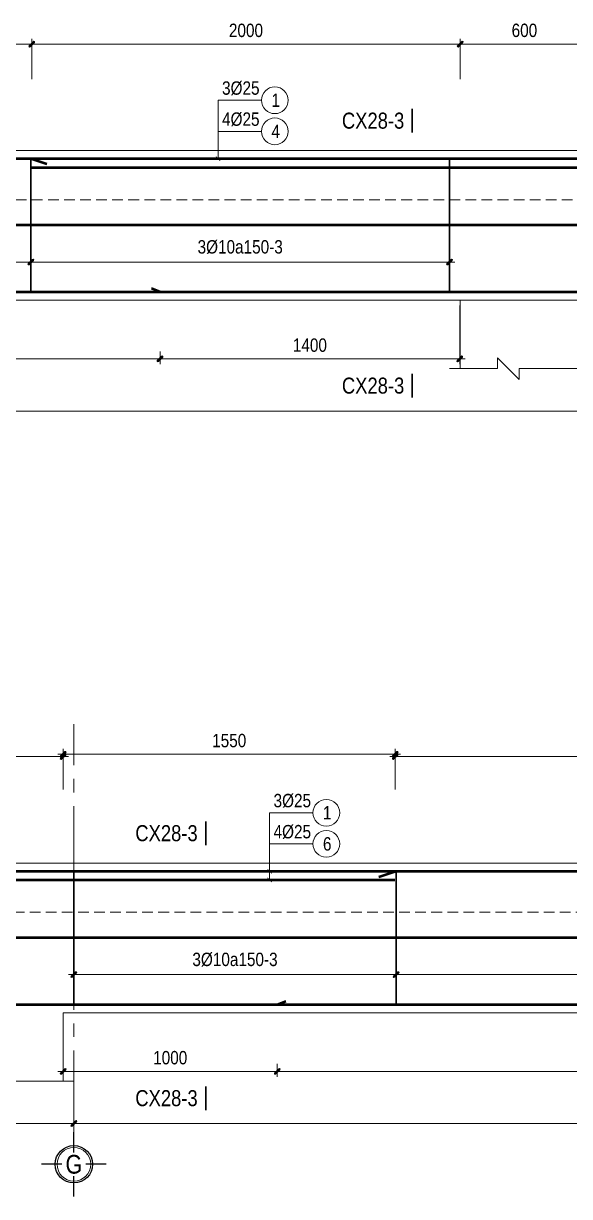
# Model space of a CAD drawing. Header units: millimetres. Extents: x 397144 to 8960116, y 345581 to 674207.
# Drawn here: x 4982297 to 4984848, y 606228 to 611712 of the extents above; entities that cross this region are included whole.
import ezdxf
from ezdxf.enums import TextEntityAlignment as Align
from ezdxf.xclip import XClip

# ---------------------------------------------------------------- set-up
doc = ezdxf.new("R2010")
doc.units = ezdxf.units.MM
doc.header["$XCLIPFRAME"] = 0
doc.header["$PDSIZE"] = -10
doc.linetypes.add('CENTER2', pattern=[28.575, 19.05, -3.175, 3.175, -3.175])
doc.linetypes.add('HIDDEN', pattern=[0.375, 0.25, -0.125])
doc.layers.get('0').update_dxf_attribs({"linetype": 'CONTINUOUS'})
doc.layers.get('Defpoints').update_dxf_attribs({"color": 12, "linetype": 'CONTINUOUS'})
for name, color, linetype, lineweight in [('2', 2, 'CONTINUOUS', 20), ('CDAI', 8, 'CONTINUOUS', 30), ('CTHEP', 2, 'CONTINUOUS', 50), ('DBAO', 3, 'CONTINUOUS', 20), ('DGIONG', 4, 'CONTINUOUS', 13), ('KTH', 150, 'CONTINUOUS', 5), ('Net khuat', 8, 'HIDDEN', 13), ('STICK', 1, 'CONTINUOUS', 9), ('TEXT', 7, 'CONTINUOUS', 15)]:
    doc.layers.add(name, color=color, linetype=linetype, lineweight=lineweight)
doc.layers.add('8', color=8, linetype='CONTINUOUS')
doc.styles.add('HELVECONDENSE', font='VHELVCN_0.TTF')
doc.styles.add('Star-HelCon', font='VHELVCN_0.TTF')
doc.styles.add('TTP-HelCon', font='VHELVCN_0.TTF')
doc.styles.add('VNI-HELVE-CONDENSE', font='VHELVCN_0.TTF')
doc.dimstyles.new('kc-25', dxfattribs={"dimtxt": 62.5, "dimasz": 20, "dimexe": 20, "dimexo": 50, "dimgap": 25, "dimtad": 3, "dimdec": 0, "dimzin": 0, "dimdsep": 46, "dimtxsty": 'VNI-HELVE-CONDENSE', "dimblk": 'DIM', "dimcen": 2.5, "dimclrd": 256, "dimclre": 154, "dimclrt": 7, "dimaunit": 1, "dimadec": 0, "dimazin": 0, "dimtfac": 1, "dimtdec": 0, "dimtix": 1, "dimtmove": 0, "dimatfit": 3, "dimldrblk": 'DOT', "dimfxl": 1, "dimtolj": 1, "dimtzin": 0, "dimarcsym": 0})
doc.dimstyles.new('TTP-25', dxfattribs={"dimscale": 25, "dimtxt": 2.5, "dimasz": 1, "dimexe": 1, "dimexo": 1, "dimgap": 0.09, "dimtad": 0, "dimdec": 4, "dimrnd": 5, "dimzin": 9, "dimdsep": 46, "dimtxsty": 'TTP-HelCon', "dimblk": 'Stick1', "dimcen": 0.09, "dimdle": 1.5, "dimclrd": 256, "dimclre": 256, "dimclrt": 7, "dimadec": 0, "dimazin": 0, "dimtfac": 1, "dimtdec": 4, "dimtmove": 0, "dimatfit": 3, "dimldrblk": '_ArchTick1', "dimfxl": 1, "dimtvp": 1, "dimtolj": 1, "dimtzin": 0, "dimarcsym": 0})

# ---------------------------------------------------------------- blocks, each defined once
blk = doc.blocks.new('CX26')
at = {"layer": 'CTHEP'}
blk.add_line((5058990.32788, 546786.46273), (5097842.02123, 546786.41461), dxfattribs=at)
for points in [[(5098025.38601, 546467.2151), (5098025.38601, 547095.40231), (5058836.60282, 547095.46705), (5058836.60282, 546469.20456)], [(5058871.81958, 546849.86797), (5058871.81958, 546473.47789), (5058871.81958, 546473.47789), (5059405.47064, 546473.45484), (5065606.60282, 546473.42655), (5066180.64833, 546473.42466), (5097991.31059, 546473.40252), (5097991.31059, 546996.27803)]]:
    blk.add_lwpolyline(points, dxfattribs=at)
at = {"layer": 'DBAO'}
blk.add_lwpolyline([(5090956.60421, 546434.3673), (5098055.38602, 546434.35991), (5098055.38602, 547134.35662), (5065754.50907, 547134.40146)], dxfattribs=at)
at = {"layer": 'Net khuat', "ltscale": 200}
blk.add_lwpolyline([(5058806.60282, 546904.47786), (5098055.38602, 546904.47786)], dxfattribs=at)
blk = doc.blocks.new('Stick1')
at = {"layer": 'STICK'}
h = blk.add_hatch(color=256, dxfattribs=at)
edge = h.paths.add_edge_path()
edge.add_line((0.3, 0.5), (-0.5, -0.3))
edge.add_arc((-0.4, -0.4), 0.141, 135, 315)
edge.add_line((-0.3, -0.5), (0.5, 0.3))
edge.add_arc((0.4, 0.4), 0.141, 315, 495)
blk.add_line((1, 0), (-1, 0), dxfattribs=at)
blk.add_lwpolyline([(0.3, 0.5), (-0.5, -0.3, 1), (-0.3, -0.5), (0.5, 0.3, 1), (0.3, 0.5, 1)], format="xyb", dxfattribs=at)
blk = doc.blocks.new('*D8635')
at = {"layer": 'Defpoints', "color": 0, "transparency": 16777216}
for p in [(5076651.5, 532698.2), (5075146.5, 532615.6), (5076651.5, 532558.2)]:
    blk.add_point(p, dxfattribs=at)
at = {"layer": 'KTH', "lineweight": -2, "transparency": 16777216}
for p, q in [((5076651.5, 532673.2), (5076651.5, 532533.2)), ((5075146.5, 532590.6), (5075146.5, 532533.2)), ((5075171.5, 532558.2), (5076626.5, 532558.2))]:
    blk.add_line(p, q, dxfattribs=at)
at = {"layer": 'KTH', "lineweight": -2, "transparency": 16777216, "xscale": 25, "yscale": 25, "zscale": 25, "rotation": 180}
blk.add_blockref('Stick1', (5075146.5, 532558.2), dxfattribs=at)
at = {"layer": 'KTH', "lineweight": -2, "transparency": 16777216, "xscale": 25, "yscale": 25, "zscale": 25}
blk.add_blockref('Stick1', (5076651.5, 532558.2), dxfattribs=at)
at = {"layer": 'KTH', "color": 7, "transparency": 16777216, "insert": (5075899, 532628.1), "char_height": 62.5, "attachment_point": 5, "style": 'TTP-HelCon'}
blk.add_mtext('\\A1;3Þ10a150-3', dxfattribs=at)
blk = doc.blocks.new('_ArchTick1')
at = {"color": 0, "const_width": 3.81}
blk.add_lwpolyline([(-12.7, -12.7), (12.7, 12.7)], dxfattribs=at)
blk = doc.blocks.new('*D8636')
at = {"layer": 'Defpoints', "color": 0, "transparency": 16777216}
for p in [(5075096.5, 533577.1), (5074496.5, 533424), (5075096.5, 533424)]:
    blk.add_point(p, dxfattribs=at)
at = {"layer": 'KTH', "lineweight": -2, "transparency": 16777216}
for p, q in [((5074496.5, 533449), (5074496.5, 533602.1)), ((5074521.5, 533577.1), (5075071.5, 533577.1)), ((5075096.5, 533449), (5075096.5, 533602.1))]:
    blk.add_line(p, q, dxfattribs=at)
at = {"layer": 'KTH', "lineweight": -2, "transparency": 16777216, "xscale": 25, "yscale": 25, "zscale": 25, "rotation": 180}
blk.add_blockref('Stick1', (5074496.5, 533577.1), dxfattribs=at)
at = {"layer": 'KTH', "lineweight": -2, "transparency": 16777216, "xscale": 25, "yscale": 25, "zscale": 25}
blk.add_blockref('Stick1', (5075096.5, 533577.1), dxfattribs=at)
at = {"layer": 'KTH', "color": 7, "transparency": 16777216, "insert": (5074796.5, 533641), "char_height": 62.5, "attachment_point": 5, "style": 'TTP-HelCon'}
blk.add_mtext('\\A1;600', dxfattribs=at)
blk = doc.blocks.new('dau truc')
blk.add_circle((0, 0), 180)
at = {"layer": '8'}
for p, q in [((0, 127), (0, 345)), ((-127, 0), (-345, 0)), ((345, 0), (127, 0)), ((0, -345), (0, -127))]:
    blk.add_line(p, q, dxfattribs=at)
blk.add_circle((0, 0), 200, dxfattribs=at)
at = {"layer": 'TEXT', "style": 'HELVECONDENSE'}
blk.add_attdef('A', text='', height=233, dxfattribs=at).set_placement((0, 0), align=Align.MIDDLE)
blk = doc.blocks.new('*D8609')
at = {"layer": 'Defpoints', "color": 0, "transparency": 16777216}
for p in [(5076647.5, 533588), (5075096.5, 533399), (5076647.5, 533399)]:
    blk.add_point(p, dxfattribs=at)
at = {"layer": 'KTH', "lineweight": -2, "transparency": 16777216}
for p, q in [((5075096.5, 533424), (5075096.5, 533613)), ((5075121.5, 533588), (5076622.5, 533588)), ((5076647.5, 533424), (5076647.5, 533613))]:
    blk.add_line(p, q, dxfattribs=at)
at = {"layer": 'KTH', "lineweight": -2, "transparency": 16777216, "xscale": 25, "yscale": 25, "zscale": 25, "rotation": 180}
blk.add_blockref('Stick1', (5075096.5, 533588), dxfattribs=at)
at = {"layer": 'KTH', "lineweight": -2, "transparency": 16777216, "xscale": 25, "yscale": 25, "zscale": 25}
blk.add_blockref('Stick1', (5076647.5, 533588), dxfattribs=at)
at = {"layer": 'KTH', "color": 7, "transparency": 16777216, "insert": (5075872, 533651.9), "char_height": 62.5, "attachment_point": 5, "style": 'TTP-HelCon'}
blk.add_mtext('\\A1;1550', dxfattribs=at)
blk = doc.blocks.new('*D8615')
at = {"layer": 'Defpoints', "color": 0, "transparency": 16777216}
for p in [(5076651.5, 532698.2), (5079741.5, 532698.1), (5079741.5, 532558.1)]:
    blk.add_point(p, dxfattribs=at)
at = {"layer": 'KTH', "lineweight": -2, "transparency": 16777216}
for p, q in [((5076651.5, 532673.2), (5076651.5, 532533.1)), ((5079741.5, 532673.1), (5079741.5, 532533.1)), ((5076676.5, 532558.1), (5079716.5, 532558.1))]:
    blk.add_line(p, q, dxfattribs=at)
at = {"layer": 'KTH', "lineweight": -2, "transparency": 16777216, "xscale": 25, "yscale": 25, "zscale": 25, "rotation": 180}
blk.add_blockref('Stick1', (5076651.5, 532558.1), dxfattribs=at)
at = {"layer": 'KTH', "lineweight": -2, "transparency": 16777216, "xscale": 25, "yscale": 25, "zscale": 25}
blk.add_blockref('Stick1', (5079741.5, 532558.1), dxfattribs=at)
at = {"layer": 'KTH', "color": 7, "transparency": 16777216, "insert": (5078196.5, 532628), "char_height": 62.5, "attachment_point": 5, "style": 'TTP-HelCon'}
blk.add_mtext('\\A1;3Þ10a200-3', dxfattribs=at)
blk = doc.blocks.new('*D8617')
at = {"layer": 'Defpoints', "color": 0, "transparency": 16777216}
for p in [(5079745.5, 533577), (5076647.5, 533399), (5079745.5, 533388)]:
    blk.add_point(p, dxfattribs=at)
at = {"layer": 'KTH', "lineweight": -2, "transparency": 16777216}
for p, q in [((5076647.5, 533424), (5076647.5, 533602)), ((5076672.5, 533577), (5079720.5, 533577)), ((5079745.5, 533413), (5079745.5, 533602))]:
    blk.add_line(p, q, dxfattribs=at)
at = {"layer": 'KTH', "lineweight": -2, "transparency": 16777216, "xscale": 25, "yscale": 25, "zscale": 25, "rotation": 180}
blk.add_blockref('Stick1', (5076647.5, 533577), dxfattribs=at)
at = {"layer": 'KTH', "lineweight": -2, "transparency": 16777216, "xscale": 25, "yscale": 25, "zscale": 25}
blk.add_blockref('Stick1', (5079745.5, 533577), dxfattribs=at)
at = {"layer": 'KTH', "color": 7, "transparency": 16777216, "insert": (5078196.5, 533640.9), "char_height": 62.5, "attachment_point": 5, "style": 'TTP-HelCon'}
blk.add_mtext('\\A1;3100', dxfattribs=at)
blk = doc.blocks.new('DIM')
h = blk.add_hatch(color=1)
h.paths.add_polyline_path([(0.49, 0.29, 1), (0.29, 0.49), (-0.19, 0), (0.19, 0)])
h.paths.add_polyline_path([(0.19, 0), (-0.19, 0), (-0.49, -0.29, 1), (-0.29, -0.49)])
at = {"color": 9}
for p, q in [((-0.19, 0), (-1.5, 0)), ((0.19, 0), (1.5, 0))]:
    blk.add_line(p, q, dxfattribs=at)
at = {"color": 1}
for p, q in [((-0.49, -0.29), (0.29, 0.49)), ((-0.29, -0.49), (0.49, 0.29)), ((-0.19, 0), (0.19, 0))]:
    blk.add_line(p, q, dxfattribs=at)
blk.add_arc((-0.39, -0.39), 0.138, 135, 315, dxfattribs=at)
blk = doc.blocks.new('*D1586')
at = {"layer": 'Defpoints', "color": 0, "transparency": 16777216}
for p in [(5065046.5, 532059.7), (5075146.5, 532059.7), (5075146.5, 531861.7)]:
    blk.add_point(p, dxfattribs=at)
at = {"layer": 'KTH', "lineweight": -2, "transparency": 16777216}
for p, q in [((5065046.5, 532034.7), (5065046.5, 531836.7)), ((5075146.5, 532034.7), (5075146.5, 531836.7)), ((5065071.5, 531861.7), (5075121.5, 531861.7))]:
    blk.add_line(p, q, dxfattribs=at)
at = {"layer": 'KTH', "lineweight": -2, "transparency": 16777216, "xscale": 25, "yscale": 25, "zscale": 25, "rotation": 180}
blk.add_blockref('Stick1', (5065046.5, 531861.7), dxfattribs=at)
at = {"layer": 'KTH', "lineweight": -2, "transparency": 16777216, "xscale": 25, "yscale": 25, "zscale": 25}
blk.add_blockref('Stick1', (5075146.5, 531861.7), dxfattribs=at)
at = {"layer": 'KTH', "color": 7, "transparency": 16777216, "insert": (5070096.5, 531925.5), "char_height": 62.5, "attachment_point": 5, "style": 'TTP-HelCon'}
blk.add_mtext('\\A1;10100', dxfattribs=at)
blk = doc.blocks.new('*D1587')
at = {"layer": 'Defpoints', "color": 0, "transparency": 16777216}
for p in [(5075146.5, 532059.7), (5081646.5, 531958.5), (5081646.5, 531861.7)]:
    blk.add_point(p, dxfattribs=at)
at = {"layer": 'KTH', "lineweight": -2, "transparency": 16777216}
for p, q in [((5075146.5, 532034.7), (5075146.5, 531836.7)), ((5081646.5, 531933.5), (5081646.5, 531836.7)), ((5075171.5, 531861.7), (5081621.5, 531861.7))]:
    blk.add_line(p, q, dxfattribs=at)
at = {"layer": 'KTH', "lineweight": -2, "transparency": 16777216, "xscale": 25, "yscale": 25, "zscale": 25, "rotation": 180}
blk.add_blockref('Stick1', (5075146.5, 531861.7), dxfattribs=at)
at = {"layer": 'KTH', "lineweight": -2, "transparency": 16777216, "xscale": 25, "yscale": 25, "zscale": 25}
blk.add_blockref('Stick1', (5081646.5, 531861.7), dxfattribs=at)
at = {"layer": 'KTH', "color": 7, "transparency": 16777216, "insert": (5078396.5, 531925.5), "char_height": 62.5, "attachment_point": 5, "style": 'TTP-HelCon'}
blk.add_mtext('\\A1;6500', dxfattribs=at)
blk = doc.blocks.new('*D8593')
at = {"layer": 'Defpoints', "color": 0, "transparency": 16777216}
for p in [(5075096.5, 532379.7), (5076096.5, 532165.4), (5076096.5, 532105.5)]:
    blk.add_point(p, dxfattribs=at)
at = {"layer": 'KTH', "lineweight": -2, "transparency": 16777216}
for p, q in [((5075096.5, 532354.7), (5075096.5, 532080.5)), ((5075121.5, 532105.5), (5076071.5, 532105.5)), ((5076096.5, 532140.4), (5076096.5, 532080.5))]:
    blk.add_line(p, q, dxfattribs=at)
at = {"layer": 'KTH', "lineweight": -2, "transparency": 16777216, "xscale": 25, "yscale": 25, "zscale": 25, "rotation": 180}
blk.add_blockref('Stick1', (5075096.5, 532105.5), dxfattribs=at)
at = {"layer": 'KTH', "lineweight": -2, "transparency": 16777216, "xscale": 25, "yscale": 25, "zscale": 25}
blk.add_blockref('Stick1', (5076096.5, 532105.5), dxfattribs=at)
at = {"layer": 'KTH', "color": 7, "transparency": 16777216, "insert": (5075596.5, 532169.3), "char_height": 62.5, "attachment_point": 5, "style": 'TTP-HelCon'}
blk.add_mtext('\\A1;1000', dxfattribs=at)
blk = doc.blocks.new('*D8595')
at = {"layer": 'Defpoints', "color": 0, "transparency": 16777216}
for p in [(5076096.5, 532165.4), (5080294.5, 532140.4), (5080294.5, 532105.5)]:
    blk.add_point(p, dxfattribs=at)
at = {"layer": 'KTH', "lineweight": -2, "transparency": 16777216}
for p, q in [((5076096.5, 532140.4), (5076096.5, 532080.5)), ((5076121.5, 532105.5), (5080269.5, 532105.5)), ((5080294.5, 532115.4), (5080294.5, 532080.5))]:
    blk.add_line(p, q, dxfattribs=at)
at = {"layer": 'KTH', "lineweight": -2, "transparency": 16777216, "xscale": 25, "yscale": 25, "zscale": 25, "rotation": 180}
blk.add_blockref('Stick1', (5076096.5, 532105.5), dxfattribs=at)
at = {"layer": 'KTH', "lineweight": -2, "transparency": 16777216, "xscale": 25, "yscale": 25, "zscale": 25}
blk.add_blockref('Stick1', (5080294.5, 532105.5), dxfattribs=at)
at = {"layer": 'KTH', "color": 7, "transparency": 16777216, "insert": (5078195.5, 532169.3), "char_height": 62.5, "attachment_point": 5, "style": 'TTP-HelCon'}
blk.add_mtext('\\A1;4200', dxfattribs=at)
blk = doc.blocks.new('MC')
at = {"layer": 'CTHEP', "const_width": 10}
blk.add_lwpolyline([(0, 150), (0, 0)], dxfattribs=at)
at = {"layer": 'TEXT', "style": 'TTP-HelCon'}
blk.add_attdef('A', text='', height=100, dxfattribs=at).set_placement((-50, 25.5), align=Align.RIGHT)
blk = doc.blocks.new('*D8580')
at = {"layer": 'Defpoints', "color": 0, "transparency": 16777216}
for p in [(5058841.5, 532698.1), (5060796.5, 532615.6), (5058841.5, 532558.2)]:
    blk.add_point(p, dxfattribs=at)
at = {"layer": 'KTH', "lineweight": -2, "transparency": 16777216}
for p, q in [((5058841.5, 532673.1), (5058841.5, 532533.2)), ((5060796.5, 532590.6), (5060796.5, 532533.2)), ((5060771.5, 532558.2), (5058866.5, 532558.2))]:
    blk.add_line(p, q, dxfattribs=at)
at = {"layer": 'KTH', "lineweight": -2, "transparency": 16777216, "xscale": 25, "yscale": 25, "zscale": 25, "rotation": 180}
blk.add_blockref('Stick1', (5058841.5, 532558.2), dxfattribs=at)
at = {"layer": 'KTH', "lineweight": -2, "transparency": 16777216, "xscale": 25, "yscale": 25, "zscale": 25}
blk.add_blockref('Stick1', (5060796.5, 532558.2), dxfattribs=at)
at = {"layer": 'KTH', "color": 7, "transparency": 16777216, "insert": (5059819, 532628.1), "char_height": 62.5, "attachment_point": 5, "style": 'TTP-HelCon'}
blk.add_mtext('\\A1;3Þ10a150-3', dxfattribs=at)
blk = doc.blocks.new('*D8582')
at = {"layer": 'Defpoints', "color": 0, "transparency": 16777216}
for p in [(5061446.5, 533577.1), (5060846.5, 533424), (5061446.5, 533424)]:
    blk.add_point(p, dxfattribs=at)
at = {"layer": 'KTH', "lineweight": -2, "transparency": 16777216}
for p, q in [((5060846.5, 533449), (5060846.5, 533602.1)), ((5060871.5, 533577.1), (5061421.5, 533577.1)), ((5061446.5, 533449), (5061446.5, 533602.1))]:
    blk.add_line(p, q, dxfattribs=at)
at = {"layer": 'KTH', "lineweight": -2, "transparency": 16777216, "xscale": 25, "yscale": 25, "zscale": 25, "rotation": 180}
blk.add_blockref('Stick1', (5060846.5, 533577.1), dxfattribs=at)
at = {"layer": 'KTH', "lineweight": -2, "transparency": 16777216, "xscale": 25, "yscale": 25, "zscale": 25}
blk.add_blockref('Stick1', (5061446.5, 533577.1), dxfattribs=at)
at = {"layer": 'KTH', "color": 7, "transparency": 16777216, "insert": (5061146.5, 533641), "char_height": 62.5, "attachment_point": 5, "style": 'TTP-HelCon'}
blk.add_mtext('\\A1;600', dxfattribs=at)
blk = doc.blocks.new('*D8583')
at = {"layer": 'Defpoints', "color": 0, "transparency": 16777216}
for p in [(5060846.5, 533577), (5058845.5, 533388), (5060846.5, 533388)]:
    blk.add_point(p, dxfattribs=at)
at = {"layer": 'KTH', "lineweight": -2, "transparency": 16777216}
for p, q in [((5058845.5, 533413), (5058845.5, 533602)), ((5058870.5, 533577), (5060821.5, 533577)), ((5060846.5, 533413), (5060846.5, 533602))]:
    blk.add_line(p, q, dxfattribs=at)
at = {"layer": 'KTH', "lineweight": -2, "transparency": 16777216, "xscale": 25, "yscale": 25, "zscale": 25, "rotation": 180}
blk.add_blockref('Stick1', (5058845.5, 533577), dxfattribs=at)
at = {"layer": 'KTH', "lineweight": -2, "transparency": 16777216, "xscale": 25, "yscale": 25, "zscale": 25}
blk.add_blockref('Stick1', (5060846.5, 533577), dxfattribs=at)
at = {"layer": 'KTH', "color": 7, "transparency": 16777216, "insert": (5059846, 533640.9), "char_height": 62.5, "attachment_point": 5, "style": 'TTP-HelCon'}
blk.add_mtext('\\A1;2000', dxfattribs=at)
blk = doc.blocks.new('*D8585')
at = {"layer": 'Defpoints', "color": 0, "transparency": 16777216}
for p in [(5060844.5, 532379.7), (5059444.5, 532165.4), (5059444.5, 532105.5)]:
    blk.add_point(p, dxfattribs=at)
at = {"layer": 'KTH', "lineweight": -2, "transparency": 16777216}
for p, q in [((5060844.5, 532354.7), (5060844.5, 532080.5)), ((5059444.5, 532140.4), (5059444.5, 532080.5)), ((5060819.5, 532105.5), (5059469.5, 532105.5))]:
    blk.add_line(p, q, dxfattribs=at)
at = {"layer": 'KTH', "lineweight": -2, "transparency": 16777216, "xscale": 25, "yscale": 25, "zscale": 25, "rotation": 180}
blk.add_blockref('Stick1', (5059444.5, 532105.5), dxfattribs=at)
at = {"layer": 'KTH', "lineweight": -2, "transparency": 16777216, "xscale": 25, "yscale": 25, "zscale": 25}
blk.add_blockref('Stick1', (5060844.5, 532105.5), dxfattribs=at)
at = {"layer": 'KTH', "color": 7, "transparency": 16777216, "insert": (5060144.5, 532169.3), "char_height": 62.5, "attachment_point": 5, "style": 'TTP-HelCon'}
blk.add_mtext('\\A1;1400', dxfattribs=at)
blk = doc.blocks.new('*D1590')
at = {"layer": 'Defpoints', "color": 0, "transparency": 16777216}
for p in [(5065046.5, 532059.7), (5058646.5, 531980), (5058646.5, 531861.7)]:
    blk.add_point(p, dxfattribs=at)
at = {"layer": 'KTH', "lineweight": -2, "transparency": 16777216}
for p, q in [((5065046.5, 532034.7), (5065046.5, 531836.7)), ((5058646.5, 531955), (5058646.5, 531836.7)), ((5065021.5, 531861.7), (5058671.5, 531861.7))]:
    blk.add_line(p, q, dxfattribs=at)
at = {"layer": 'KTH', "lineweight": -2, "transparency": 16777216, "xscale": 25, "yscale": 25, "zscale": 25, "rotation": 180}
blk.add_blockref('Stick1', (5058646.5, 531861.7), dxfattribs=at)
at = {"layer": 'KTH', "lineweight": -2, "transparency": 16777216, "xscale": 25, "yscale": 25, "zscale": 25}
blk.add_blockref('Stick1', (5065046.5, 531861.7), dxfattribs=at)
at = {"layer": 'KTH', "color": 7, "transparency": 16777216, "insert": (5061846.5, 531925.5), "char_height": 62.5, "attachment_point": 5, "style": 'TTP-HelCon'}
blk.add_mtext('\\A1;6400', dxfattribs=at)
blk = doc.blocks.new('*D8589')
at = {"layer": 'Defpoints', "color": 0, "transparency": 16777216}
for p in [(5058845.5, 533577.1), (5055146.5, 533424), (5058845.5, 533388)]:
    blk.add_point(p, dxfattribs=at)
at = {"layer": 'KTH', "lineweight": -2, "transparency": 16777216}
for p, q in [((5055146.5, 533449), (5055146.5, 533602.1)), ((5055171.5, 533577.1), (5058820.5, 533577.1)), ((5058845.5, 533413), (5058845.5, 533602.1))]:
    blk.add_line(p, q, dxfattribs=at)
at = {"layer": 'KTH', "lineweight": -2, "transparency": 16777216, "xscale": 25, "yscale": 25, "zscale": 25, "rotation": 180}
blk.add_blockref('Stick1', (5055146.5, 533577.1), dxfattribs=at)
at = {"layer": 'KTH', "lineweight": -2, "transparency": 16777216, "xscale": 25, "yscale": 25, "zscale": 25}
blk.add_blockref('Stick1', (5058845.5, 533577.1), dxfattribs=at)
at = {"layer": 'KTH', "color": 7, "transparency": 16777216, "insert": (5056996, 533641), "char_height": 62.5, "attachment_point": 5, "style": 'TTP-HelCon'}
blk.add_mtext('\\A1;3700', dxfattribs=at)
blk = doc.blocks.new('*D8591')
at = {"layer": 'Defpoints', "color": 0, "transparency": 16777216}
for p in [(5055146.5, 532698.2), (5058841.5, 532698.1), (5058841.5, 532558.1)]:
    blk.add_point(p, dxfattribs=at)
at = {"layer": 'KTH', "lineweight": -2, "transparency": 16777216}
for p, q in [((5055146.5, 532673.2), (5055146.5, 532533.1)), ((5058841.5, 532673.1), (5058841.5, 532533.1)), ((5055171.5, 532558.1), (5058816.5, 532558.1))]:
    blk.add_line(p, q, dxfattribs=at)
at = {"layer": 'KTH', "lineweight": -2, "transparency": 16777216, "xscale": 25, "yscale": 25, "zscale": 25, "rotation": 180}
blk.add_blockref('Stick1', (5055146.5, 532558.1), dxfattribs=at)
at = {"layer": 'KTH', "lineweight": -2, "transparency": 16777216, "xscale": 25, "yscale": 25, "zscale": 25}
blk.add_blockref('Stick1', (5058841.5, 532558.1), dxfattribs=at)
at = {"layer": 'KTH', "color": 7, "transparency": 16777216, "insert": (5056994, 532628), "char_height": 62.5, "attachment_point": 5, "style": 'TTP-HelCon'}
blk.add_mtext('\\A1;3Þ10a200-3', dxfattribs=at)
blk = doc.blocks.new('*D8592')
at = {"layer": 'Defpoints', "color": 0, "transparency": 16777216}
for p in [(5054546.5, 532379.7), (5059444.5, 532165.4), (5059444.5, 532105.5)]:
    blk.add_point(p, dxfattribs=at)
at = {"layer": 'KTH', "lineweight": -2, "transparency": 16777216}
for p, q in [((5054546.5, 532354.7), (5054546.5, 532080.5)), ((5054571.5, 532105.5), (5059419.5, 532105.5)), ((5059444.5, 532140.4), (5059444.5, 532080.5))]:
    blk.add_line(p, q, dxfattribs=at)
at = {"layer": 'KTH', "lineweight": -2, "transparency": 16777216, "xscale": 25, "yscale": 25, "zscale": 25, "rotation": 180}
blk.add_blockref('Stick1', (5054546.5, 532105.5), dxfattribs=at)
at = {"layer": 'KTH', "lineweight": -2, "transparency": 16777216, "xscale": 25, "yscale": 25, "zscale": 25}
blk.add_blockref('Stick1', (5059444.5, 532105.5), dxfattribs=at)
at = {"layer": 'KTH', "color": 7, "transparency": 16777216, "insert": (5056995.5, 532169.3), "char_height": 62.5, "attachment_point": 5, "style": 'TTP-HelCon'}
blk.add_mtext('\\A1;4900', dxfattribs=at)
blk = doc.blocks.new('CX29')
at = {"layer": 'CTHEP'}
blk.add_line((5040791.73058, 522625.55855), (5088196.68235, 522625.51042), dxfattribs=at)
for points in [[(5088380.04714, 522306.31091), (5088380.04714, 522934.49812), (5040638.00552, 522934.56286), (5040638.00552, 522308.30037)], [(5040673.22228, 522688.96378), (5040673.22228, 522312.57371), (5040673.22228, 522312.57371), (5040906.87594, 522312.55065), (5053058.00553, 522312.52236), (5053632.05103, 522312.52048), (5088308.99188, 522312.49833), (5088308.99188, 522835.37385)]]:
    blk.add_lwpolyline(points, dxfattribs=at)
at = {"layer": 'DBAO'}
blk.add_lwpolyline([(5088418.00552, 521953.49448), (5088418.00552, 522973.44839), (5053205.91177, 522973.49728)], dxfattribs=at)
at = {"layer": 'Net khuat', "ltscale": 200}
blk.add_lwpolyline([(5040608.00552, 522743.57367), (5088410.04714, 522743.57367)], dxfattribs=at)
blk = doc.blocks.new('CX28')
at = {"layer": 'CDAI', "ltscale": 52.5}
for p, q in [((5058841.45578, 533044.65466), (5058841.45578, 532418.68366)), ((5060796.45578, 533044.7268), (5060796.45578, 532414.7268)), ((5075146.45457, 533044.72297), (5075146.45457, 532418.70683)), ((5076651.45457, 533044.65466), (5076651.45457, 532418.68366))]:
    blk.add_line(p, q, dxfattribs=at)
at = {"layer": 'CTHEP'}
for p, q in [((5058916.45578, 533015.65466), (5058841.45578, 533040.65466)), ((5076570.45857, 533015.65083), (5076645.45857, 533040.65083)), ((5058841.45578, 533000.65466), (5063001.45318, 533000.65466)), ((5073245.49665, 533000.71364), (5076645.45857, 533000.71364)), ((5053030.18222, 532731.7149), (5097531.87558, 532731.66677)), ((5059444.45578, 532418.67345), (5059404.95678, 532434.36533)), ((5076096.45857, 532418.67345), (5076135.95756, 532434.36533))]:
    blk.add_line(p, q, dxfattribs=at)
for points in [[(5097715.24036, 532412.46726), (5097715.24036, 533040.65447), (5052876.45717, 533040.71921), (5052876.45717, 532414.45672)], [(5052911.67392, 532795.12013), (5052911.67392, 532418.73006), (5052911.67392, 532418.73006), (5053145.32759, 532418.707), (5068846.45578, 532418.67871), (5069420.50128, 532418.67683), (5097679.69928, 532418.65468), (5097679.69928, 532941.5302)]]:
    blk.add_lwpolyline(points, dxfattribs=at)
at = {"layer": 'DBAO'}
for points in [[(5052846.45717, 532059.7268), (5052846.45717, 533079.88995), (5068994.36202, 533079.65089)], [(5090646.45856, 532379.61946), (5097745.24037, 532379.61208), (5097745.24037, 533079.60878), (5068994.36202, 533079.65363)], [(5053146.45717, 532059.72297), (5053146.45717, 532379.69716), (5068846.45578, 532379.65466), (5068846.45578, 532059.65466)], [(5060846.45578, 532059.7268), (5060846.45578, 532379.7268)], [(5075096.45857, 532059.65083), (5075096.45857, 532379.65083)], [(5075096.45857, 532379.64031), (5081296.45717, 532379.63055)]]:
    blk.add_lwpolyline(points, dxfattribs=at)
at = {"layer": 'DGIONG'}
for points in [[(5060796.45578, 532059.7268), (5061021.45578, 532059.7268), (5061021.45578, 532109.7268), (5061121.45578, 532009.7268), (5061121.45578, 532059.7268), (5061496.45318, 532059.72297)], [(5074446.45717, 532059.7268), (5074671.45717, 532059.7268), (5074671.45717, 532109.7268), (5074771.45717, 532009.7268), (5074771.45717, 532059.7268), (5075146.45457, 532059.72297)]]:
    blk.add_lwpolyline(points, dxfattribs=at)
for centre in [(5059980.74296, 533314.53119), (5076325.62999, 533314.53119), (5059980.74296, 533169.23219), (5076325.62999, 533169.23219)]:
    blk.add_circle(centre, 62.5, dxfattribs=at)
at = {"layer": 'Net khuat', "linetype": 'CENTER2', "ltscale": 20}
blk.add_line((5075146.45717, 531822.23302), (5075146.45717, 533827.57566), dxfattribs=at)
at = {"layer": 'Net khuat', "ltscale": 200}
blk.add_lwpolyline([(5052846.45717, 532849.73002), (5097745.24037, 532849.73002)], dxfattribs=at)
at = {"xscale": 0.75, "yscale": 0.75, "zscale": 0.75}
for p in [(5060622.812, 533162.60665), (5075762.23833, 533162.60665), (5060622.812, 531923.86551), (5075762.23833, 531923.86551)]:
    blk.add_blockref('MC', p, dxfattribs=at).add_auto_attribs({'A': 'CX28-3'})
at = {"layer": '2', "ltscale": 300}
ref = blk.add_blockref('dau truc', (5075146.45717, 531671.36848), dxfattribs=dict(at, xscale=0.4367131292819977, yscale=0.4367131292819977, zscale=0.4367131292819977))
ref.add_attrib('A', 'G', dxfattribs={"layer": 'TEXT', "height": 87.5, "style": 'HELVECONDENSE'}).set_placement((5075146.45717, 531671.36848), align=Align.MIDDLE)
at = {"layer": 'TEXT', "style": 'TTP-HelCon'}
for s, p in [('3Þ25', (5059734.23291, 533340.38413)), ('3Þ25', (5076079.11994, 533340.38413)), ('4Þ25', (5059734.23291, 533195.08513)), ('4Þ25', (5076079.11994, 533195.08513))]:
    blk.add_text(s, height=62.5, dxfattribs=at).set_placement(p)
at = {"layer": 'TEXT', "style": 'Star-HelCon'}
for s, p in [('1', (5059984.90962, 533314.53119)), ('1', (5076329.79665, 533314.53119)), ('4', (5059984.90962, 533169.23219)), ('6', (5076329.79665, 533169.23219))]:
    blk.add_text(s, height=62.5, dxfattribs=at).set_placement(p, align=Align.MIDDLE)
at = {"layer": 'KTH'}
for base, p1, p2, picture, middle in [((5058845.45578, 533577.11731), (5055146.45717, 533424.02441), (5058845.45578, 533388.04517), '*D8589', (5056995.95647, 533640.95064)), ((5059444.45578, 532105.46496), (5054546.45717, 532379.68281), (5059444.45578, 532165.41614), '*D8592', (5056995.45647, 532169.2983)), ((5076096.45857, 532105.46496), (5075096.45857, 532379.65083), (5076096.45857, 532165.41614), '*D8593', (5075596.45857, 532169.2983)), ((5080294.45717, 532105.46496), (5076096.45857, 532165.41614), (5080294.45717, 532140.41614), '*D8595', (5078195.45787, 532169.2983))]:
    dim = blk.add_linear_dim(base=base, p1=p1, p2=p2, dimstyle='TTP-25', override={"dimtmove": 1}, dxfattribs=at)
    dim.commit()
    dim.dimension.update_dxf_attribs({"geometry": picture, "text_midpoint": middle})
for base, p1, p2, picture, middle in [((5060846.45578, 533577.049), (5058845.45578, 533388.04517), (5060846.45578, 533388.04517), '*D8583', (5059845.95578, 533640.88234)), ((5061446.45318, 533577.12114), (5060846.45578, 533424.02441), (5061446.45318, 533424.02441), '*D8582', (5061146.45448, 533640.95447)), ((5075096.45457, 533577.12114), (5074496.45717, 533424.02441), (5075096.45457, 533424.02441), '*D8636', (5074796.45587, 533640.95447)), ((5076647.45457, 533588.02825), (5075096.45457, 533399.02441), (5076647.45457, 533399.02441), '*D8609', (5075871.95457, 533651.86158)), ((5079745.45717, 533577.049), (5076647.45457, 533399.02441), (5079745.45717, 533388.04517), '*D8617', (5078196.45587, 533640.88234)), ((5059444.45578, 532105.46496), (5060844.45578, 532379.65083), (5059444.45578, 532165.41614), '*D8585', (5060144.45578, 532169.2983)), ((5058646.45717, 531861.66974), (5065046.45717, 532059.65275), (5058646.45717, 531979.96286), '*D1590', (5061846.45717, 531925.50307)), ((5075146.45717, 531861.66974), (5065046.45717, 532059.65275), (5075146.45717, 532059.65275), '*D1586', (5070096.45717, 531925.50307)), ((5081646.45717, 531861.66974), (5075146.45717, 532059.65275), (5081646.45717, 531958.52092), '*D1587', (5078396.45717, 531925.50307))]:
    dim = blk.add_linear_dim(base=base, p1=p1, p2=p2, angle=180, dimstyle='TTP-25', override={"dimtmove": 1}, dxfattribs=at)
    dim.commit()
    dim.dimension.update_dxf_attribs({"geometry": picture, "text_midpoint": middle})
for base, p1, p2, text, picture, middle in [((5058841.45578, 532558.07525), (5055146.45717, 532698.16379), (5058841.45578, 532698.09549), '3Þ10a200-3', '*D8591', (5056993.95647, 532627.99192)), ((5076651.45457, 532558.15061), (5075146.45457, 532615.62396), (5076651.45457, 532698.16379), '3Þ10a150-3', '*D8635', (5075898.95457, 532628.06728)), ((5079741.45717, 532558.07525), (5076651.45457, 532698.16379), (5079741.45717, 532698.09549), '3Þ10a200-3', '*D8615', (5078196.45587, 532627.99192))]:
    dim = blk.add_linear_dim(base=base, p1=p1, p2=p2, text=text, dimstyle='TTP-25', override={"dimtmove": 1}, dxfattribs=at)
    dim.commit()
    dim.dimension.update_dxf_attribs({"geometry": picture, "text_midpoint": middle})
dim = blk.add_linear_dim(base=(5058841.45578, 532558.15061), p1=(5060796.45578, 532615.62396), p2=(5058841.45578, 532698.09549), angle=180, text='3Þ10a150-3', dimstyle='TTP-25', override={"dimtmove": 1}, dxfattribs=at)
dim.commit()
dim.dimension.update_dxf_attribs({"geometry": '*D8580', "text_midpoint": (5059818.95578, 532628.06728)})
at = {"layer": 'DGIONG'}
for points in [[(5059715.72114, 533040.72308), (5059715.72087, 533314.53119), (5059918.24296, 533314.53119)], [(5076060.60817, 533040.72308), (5076060.6079, 533314.53119), (5076263.12999, 533314.53119)], [(5059715.72072, 533040.71273), (5059715.72052, 533169.23219), (5059918.2426, 533169.23219)], [(5076060.60782, 533000.72308), (5076060.60755, 533169.23219), (5076263.12964, 533169.23219)]]:
    blk.add_leader(points, dimstyle='kc-25', override={"dimtad": 0, "dimldrblk": 'ArchTick', "dimfxl": 100, "dimarcsym": 1}, dxfattribs=at)

msp = doc.modelspace()

# ---------------------------------------------------------------- block references
at = {"layer": 'DBAO'}
ref = msp.add_blockref('CX28', (-76509.46372, 78038.40234), dxfattribs=at)
XClip(ref).set_block_clipping_path([(5052406.2717898898, 531415.0863900818), (5069589.5742360996, 533729.3399608198)])
ref = msp.add_blockref('CX26', (-104281.28746, 63236.64616), dxfattribs=at)
XClip(ref).set_block_clipping_path([(5058375.3520031003, 545501.5080415923), (5075630.448648924, 547795.0708696508)])
ref = msp.add_blockref('CX29', (-71047.30223, 86066.57714), dxfattribs=at)
XClip(ref).set_block_clipping_path([(5068886.8367451904, 521317.6238129262), (5085656.3777450388, 523623.1797792785)])
ref = msp.add_blockref('CX28', (-92613.77133, 74707.18727), dxfattribs=at)
XClip(ref).set_block_clipping_path([(5068715.8839562088, 531416.7996376278), (5082106.5128446845, 533729.3399608198)])

doc.saveas('drawing.dxf')
